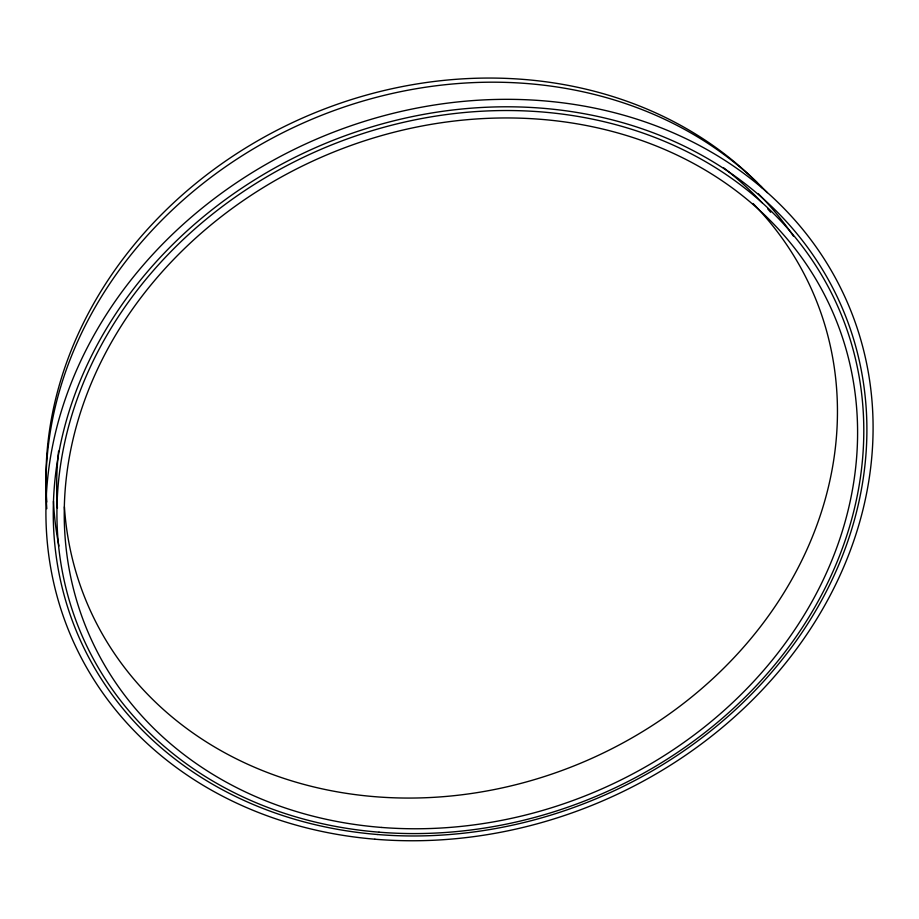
<?xml version="1.0" encoding="UTF-8"?>
<svg xmlns="http://www.w3.org/2000/svg" width="919" height="919" viewBox="0 0 919 919"><rect width="100%" height="100%" fill="white"/><g stroke="black" fill="none" stroke-linecap="round" stroke-linejoin="round"><path stroke-width="1.38" d="M46.812 508.724A411.574 354.47 -23.1 0 1 305.694 121.928A411.574 354.47 -23.1 0 1 767.239 192.657M58.919 546.058A404.854 348.6 -23.1 0 1 53.463 501.28M758.244 193.599A404.854 348.6 -23.1 0 1 793.396 236.08M57.426 508.138A401.5 345.67 -23.1 0 1 58.586 451.137M723.391 167.626A401.5 345.67 -23.1 0 1 762.046 202.685M767.824 209.038A401.5 345.67 -23.1 0 1 770.639 212.255M753.029 203.501A394.791 339.823 -23.1 0 1 588.895 759.645A394.791 339.823 -23.1 0 1 64.422 506.84M46.812 502.027A408.921 352.988 -23.1 0 1 300.134 119.102A408.921 352.988 -23.1 0 1 757.497 182.973M760.472 186.006A408.921 352.988 -23.1 0 1 762.425 188.05M381.684 827.456A405.29 345.567 -23.1 0 0 837.152 322.776A405.29 345.567 -23.1 0 0 163.927 269.853A405.29 345.567 -23.1 0 0 381.684 827.456M378.996 832.177A412.183 351.529 -23.1 0 0 843.251 319.571A412.183 351.529 -23.1 0 0 158.838 264.408A412.183 351.529 -23.1 0 0 378.996 832.177M377.64 834.521A415.629 354.516 -23.1 0 0 846.307 317.974A415.629 354.516 -23.1 0 0 156.287 261.662A415.629 354.516 -23.1 0 0 377.64 834.521M374.895 839.208A422.533 360.489 -23.1 0 0 852.407 314.769A422.533 360.489 -23.1 0 0 151.198 256.148A422.533 360.489 -23.1 0 0 374.895 839.208"/></g></svg>
